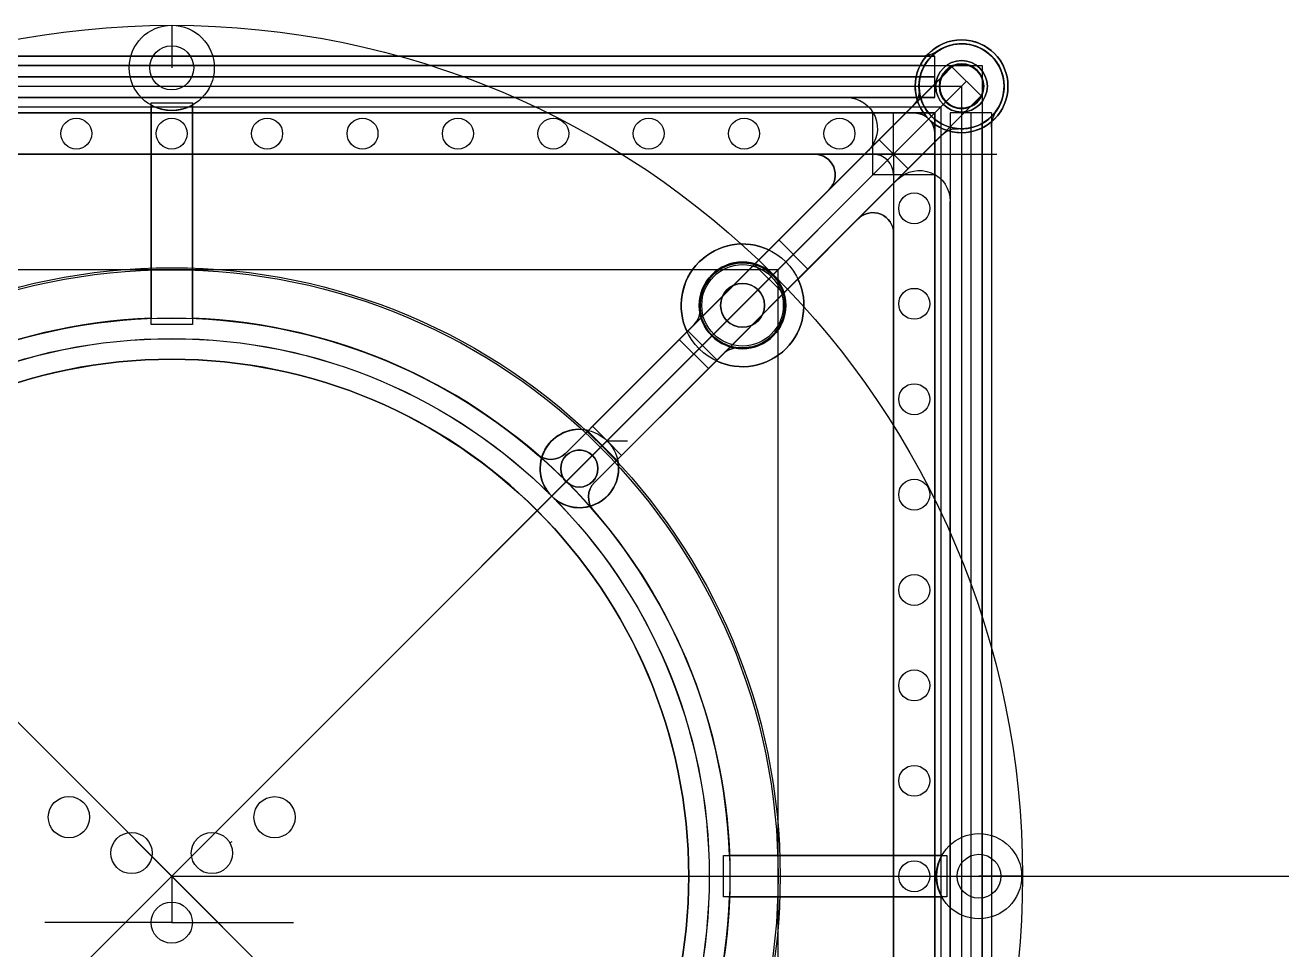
# Model space of a CAD drawing. Header units: millimetres. Extents: x -83 to 108, y -83 to 83.
# Drawn here: x -14.2 to 108.3, y -7.1 to 82.5 of the extents above; entities that cross this region are included whole.
import ezdxf

# ---------------------------------------------------------------- set-up
doc = ezdxf.new("R2010")
doc.units = ezdxf.units.MM
doc.header["$MEASUREMENT"] = 0
for name, color, linetype in [('2024.10.06 Little diffuser v11_Sketch1', 7, 'Continuous'), ('2024.10.06 Little diffuser v11_Sketch100', 7, 'Continuous'), ('2024.10.06 Little diffuser v11_Sketch101', 7, 'Continuous'), ('2024.10.06 Little diffuser v11_Sketch102', 7, 'Continuous'), ('2024.10.06 Little diffuser v11_Sketch103', 7, 'Continuous'), ('2024.10.06 Little diffuser v11_Sketch2', 7, 'Continuous'), ('2024.10.06 Little diffuser v11_Sketch3', 7, 'Continuous'), ('2024.10.06 Little diffuser v11_Sketch4', 7, 'Continuous'), ('2024.10.06 Little diffuser v11_Sketch65', 7, 'Continuous'), ('2024.10.06 Little diffuser v11_Sketch66', 7, 'Continuous'), ('2024.10.06 Little diffuser v11_Sketch67', 7, 'Continuous'), ('2024.10.06 Little diffuser v11_Sketch68', 7, 'Continuous'), ('2024.10.06 Little diffuser v11_Sketch69', 7, 'Continuous'), ('2024.10.06 Little diffuser v11_Sketch70', 7, 'Continuous'), ('2024.10.06 Little diffuser v11_Sketch71', 7, 'Continuous'), ('2024.10.06 Little diffuser v11_Sketch72', 7, 'Continuous'), ('2024.10.06 Little diffuser v11_Sketch73', 7, 'Continuous'), ('2024.10.06 Little diffuser v11_Sketch74', 7, 'Continuous'), ('2024.10.06 Little diffuser v11_Sketch75', 7, 'Continuous'), ('2024.10.06 Little diffuser v11_Sketch76', 7, 'Continuous'), ('2024.10.06 Little diffuser v11_Sketch77', 7, 'Continuous'), ('2024.10.06 Little diffuser v11_Sketch78', 7, 'Continuous'), ('2024.10.06 Little diffuser v11_Sketch79', 7, 'Continuous'), ('2024.10.06 Little diffuser v11_Sketch80', 7, 'Continuous'), ('2024.10.06 Little diffuser v11_Sketch81', 7, 'Continuous'), ('2024.10.06 Little diffuser v11_Sketch82', 7, 'Continuous'), ('2024.10.06 Little diffuser v11_Sketch83', 7, 'Continuous'), ('2024.10.06 Little diffuser v11_Sketch84', 7, 'Continuous'), ('2024.10.06 Little diffuser v11_Sketch85', 7, 'Continuous'), ('2024.10.06 Little diffuser v11_Sketch86', 7, 'Continuous'), ('2024.10.06 Little diffuser v11_Sketch87', 7, 'Continuous'), ('2024.10.06 Little diffuser v11_Sketch88', 7, 'Continuous'), ('2024.10.06 Little diffuser v11_Sketch89', 7, 'Continuous'), ('2024.10.06 Little diffuser v11_Sketch90', 7, 'Continuous'), ('2024.10.06 Little diffuser v11_Sketch91', 7, 'Continuous'), ('2024.10.06 Little diffuser v11_Sketch92', 7, 'Continuous'), ('2024.10.06 Little diffuser v11_Sketch93', 7, 'Continuous'), ('2024.10.06 Little diffuser v11_Sketch94', 7, 'Continuous'), ('2024.10.06 Little diffuser v11_Sketch95', 7, 'Continuous'), ('2024.10.06 Little diffuser v11_Sketch96', 7, 'Continuous'), ('2024.10.06 Little diffuser v11_Sketch97', 7, 'Continuous'), ('2024.10.06 Little diffuser v11_Sketch98', 7, 'Continuous'), ('2024.10.06 Little diffuser v11_Sketch99', 7, 'Continuous')]:
    doc.layers.add(name, color=color, linetype=linetype)

msp = doc.modelspace()

# ---------------------------------------------------------------- linework, layer by layer
at = {"layer": '2024.10.06 Little diffuser v11_Sketch1'}
for p, q in [((-74, 74), (74, 74)), ((74, 74), (74, -74)), ((68.59, 71.41), (40.8, 43.63)), ((71.41, 68.59), (68.59, 71.41)), ((-70, -70), (70, 70)), ((-70, 70), (70, 70)), ((70, -70), (-70, 70)), ((70, 70), (70, -70)), ((43.63, 40.8), (71.41, 68.59)), ((40.8, 43.63), (40.34, 43.16)), ((40.34, 43.16), (43.16, 40.34)), ((42.21, 42.21), (40.8, 43.63)), ((43.63, 40.8), (40.8, 43.63)), ((40.8, 43.63), (43.63, 40.8)), ((41.72, 41.72), (39.53, 39.53)), ((42.21, 42.21), (43.63, 40.8)), ((42.21, 42.21), (44.21, 42.21)), ((43.16, 40.34), (43.63, 40.8))]:
    msp.add_line(p, q, dxfattribs=at)
for centre, radius in [((0, 0), 59), ((39.53, 39.53), 3.8), ((39.53, 39.53), 1.8)]:
    msp.add_circle(centre, radius, dxfattribs=at)
msp.add_point((0, 0), dxfattribs=at)
msp.add_point((0, 0), dxfattribs=at)
at = {"layer": '2024.10.06 Little diffuser v11_Sketch100'}
for p, q in [((-72.61, 79.5), (72.61, 79.5)), ((65.43, 75.5), (-65.43, 75.5)), ((79.5, 72.61), (79.5, -72.61)), ((38.17, 41), (67.55, 70.38)), ((70.38, 67.55), (41, 38.17)), ((75.5, -65.43), (75.5, 65.43))]:
    msp.add_line(p, q, dxfattribs=at)
at = {"layer": '2024.10.06 Little diffuser v11_Sketch100', "extrusion": (0, 0, -1)}
for centre, radius in [((-76.59, 76.59), 2.12), ((0, 0), 50.13)]:
    msp.add_circle(centre, radius, dxfattribs=at)
for centre, radius, start, end in [((-76.59, 76.59), 4.12, 56.0414, 213.9586), ((-72.61, 82.5), 3, 236.0414, 270), ((-65.43, 72.5), 3, 90, 225), ((-82.5, 72.61), 3, 0, 33.9586), ((-72.5, 65.43), 3, 45, 180), ((0, 0), 54.13, 49.0869, 130.9131), ((-36.76, 42.41), 2, 225, 310.9131), ((-42.41, 36.76), 2, 319.0869, 45), ((0, 0), 54.13, 139.0869, 220.9131)]:
    msp.add_arc(centre, radius, start, end, dxfattribs=at)
at = {"layer": '2024.10.06 Little diffuser v11_Sketch100'}
msp.add_point((0, 0), dxfattribs=at)
at = {"layer": '2024.10.06 Little diffuser v11_Sketch101'}
for p, q in [((-72.61, 79.5), (72.61, 79.5)), ((65.43, 75.5), (-65.43, 75.5)), ((79.5, 72.61), (79.5, -72.61)), ((38.17, 41), (67.55, 70.38)), ((70.38, 67.55), (41, 38.17)), ((75.5, -65.43), (75.5, 65.43))]:
    msp.add_line(p, q, dxfattribs=at)
at = {"layer": '2024.10.06 Little diffuser v11_Sketch101', "extrusion": (0, 0, -1)}
for centre, radius in [((-76.59, 76.59), 2.17), ((-76.59, 76.59), 2.12), ((0, 0), 50.13)]:
    msp.add_circle(centre, radius, dxfattribs=at)
for centre, radius, start, end in [((-76.59, 76.59), 4.12, 56.0414, 213.9586), ((-72.61, 82.5), 3, 236.0414, 270), ((-65.43, 72.5), 3, 90, 225), ((-82.5, 72.61), 3, 0, 33.9586), ((-72.5, 65.43), 3, 45, 180), ((0, 0), 54.13, 49.0869, 130.9131), ((-36.76, 42.41), 2, 225, 310.9131), ((-42.41, 36.76), 2, 319.0869, 45), ((0, 0), 54.13, 139.0869, 220.9131)]:
    msp.add_arc(centre, radius, start, end, dxfattribs=at)
at = {"layer": '2024.10.06 Little diffuser v11_Sketch101'}
msp.add_point((0, 0), dxfattribs=at)
at = {"layer": '2024.10.06 Little diffuser v11_Sketch102'}
for p, q in [((-72.61, 79.5), (72.61, 79.5)), ((65.43, 75.5), (-65.43, 75.5)), ((79.5, 72.61), (79.5, -72.61)), ((38.17, 41), (67.55, 70.38)), ((70.38, 67.55), (41, 38.17)), ((75.5, -65.43), (75.5, 65.43))]:
    msp.add_line(p, q, dxfattribs=at)
at = {"layer": '2024.10.06 Little diffuser v11_Sketch102', "extrusion": (0, 0, -1)}
for centre, radius in [((-76.59, 76.59), 2.18), ((0, 0), 50.13)]:
    msp.add_circle(centre, radius, dxfattribs=at)
for centre, radius, start, end in [((-76.59, 76.59), 4.12, 56.0414, 213.9586), ((-72.61, 82.5), 3, 236.0414, 270), ((-65.43, 72.5), 3, 90, 225), ((-82.5, 72.61), 3, 0, 33.9586), ((-72.5, 65.43), 3, 45, 180), ((0, 0), 54.13, 49.0869, 130.9131), ((-36.76, 42.41), 2, 225, 310.9131), ((-42.41, 36.76), 2, 319.0869, 45), ((0, 0), 54.13, 139.0869, 220.9131)]:
    msp.add_arc(centre, radius, start, end, dxfattribs=at)
at = {"layer": '2024.10.06 Little diffuser v11_Sketch102'}
msp.add_point((0, 0), dxfattribs=at)
at = {"layer": '2024.10.06 Little diffuser v11_Sketch103'}
for p, q in [((58.8, 58.8), (-58.8, -58.8)), ((-58.8, 58.8), (58.8, -58.8)), ((58.8, 58.8), (-58.8, 58.8)), ((58.8, -58.8), (58.8, 58.8)), ((41.58, 41.58), (40.8, 40.8)), ((5.64, 3.24), (5.85, 3.36)), ((0, 0), (0, -4.5)), ((0, -4.5), (-12.29, -4.5)), ((0, -4.5), (11.82, -4.5))]:
    msp.add_line(p, q, dxfattribs=at)
for centre, radius in [((0, 0), 58.8), ((39.52, 39.52), 1.8), ((-9.97, 5.73), 2), ((9.97, 5.72), 2), ((-3.9, 2.25), 2), ((3.9, 2.25), 2), ((0, -4.5), 2)]:
    msp.add_circle(centre, radius, dxfattribs=at)
msp.add_point((0, 0), dxfattribs=at)
msp.add_point((0, 0), dxfattribs=at)
at = {"layer": '2024.10.06 Little diffuser v11_Sketch2'}
for p, q in [((74, 74, 4), (-74, 74, 4)), ((70, 74, 4), (74, 74, 4)), ((70, 70, 4), (70, 74, 4)), ((74, -74, 4), (74, 74, 4)), ((74, 74, 4), (74, 70, 4)), ((-67.17, 70, 4), (67.17, 70, 4)), ((67.17, 70, 4), (40.4, 43.23, 4)), ((74, 70, 4), (70, 70, 4)), ((43.23, 40.4, 4), (70, 67.17, 4)), ((70, 67.17, 4), (70, -67.17, 4))]:
    msp.add_line(p, q, dxfattribs=at)
msp.add_circle((39.53, 39.53, 4), 1.8, dxfattribs=at)
msp.add_arc((39.53, 39.53, 4), 3.8, 76.7569, 13.2431, dxfattribs=at)
msp.add_point((0, 0, 4), dxfattribs=at)
at = {"layer": '2024.10.06 Little diffuser v11_Sketch3'}
for p, q in [((-74, 74, 97), (74, 74, 97)), ((74, 74, 97), (74, -74, 97)), ((-70, 70, 97), (70, 70, 97)), ((70, 70, 97), (70, -70, 97))]:
    msp.add_line(p, q, dxfattribs=at)
msp.add_point((0, 0, 97), dxfattribs=at)
at = {"layer": '2024.10.06 Little diffuser v11_Sketch4'}
for p, q in [((74, 74, 101), (-74, 74, 101)), ((74, -74, 101), (74, 74, 101)), ((-70, 70, 101), (70, 70, 101)), ((70, 70, 101), (70, -70, 101))]:
    msp.add_line(p, q, dxfattribs=at)
for centre in [(-9.25, 72, 101), (0, 72, 101), (9.25, 72, 101), (18.5, 72, 101), (27.75, 72, 101), (37, 72, 101), (46.25, 72, 101), (55.5, 72, 101), (64.75, 72, 101), (72, 64.75, 101), (72, 55.5, 101), (72, 46.25, 101), (72, 37, 101), (72, 27.75, 101), (72, 18.5, 101), (72, 9.25, 101), (72, 0, 101)]:
    msp.add_circle(centre, 1.5, dxfattribs=at)
msp.add_point((0, 0, 101), dxfattribs=at)
at = {"layer": '2024.10.06 Little diffuser v11_Sketch65'}
for p, q in [((0, 82.5), (0, 80.5)), ((0, 80.5), (0, 78.38)), ((80.4, 0), (78.28, 0)), ((82.4, 0), (80.4, 0)), ((82.5, 0), (82.4, 0))]:
    msp.add_line(p, q, dxfattribs=at)
for centre, radius in [((0, 0), 82.5), ((0, 78.38), 4.13), ((0, 78.38), 2.13), ((0, 0), 54.13), ((0, 0), 52.13), ((0, 0), 50.13), ((78.28, 0), 4.13), ((78.28, 0), 2.13)]:
    msp.add_circle(centre, radius, dxfattribs=at)
msp.add_point((0, 0), dxfattribs=at)
at = {"layer": '2024.10.06 Little diffuser v11_Sketch66'}
for p, q in [((-2, 75), (2, 75)), ((-2, 53.5), (-2, 75)), ((2, 75), (2, 53.5)), ((2, 53.5), (-2, 53.5)), ((53.5, -2), (53.5, 2)), ((53.5, 2), (75.16, 2)), ((75.16, 2), (75.16, -2)), ((75.16, -2), (53.5, -2))]:
    msp.add_line(p, q, dxfattribs=at)
msp.add_point((0, 0), dxfattribs=at)
at = {"layer": '2024.10.06 Little diffuser v11_Sketch67'}
for p, q in [((-2, 74.77, 4), (-2, 54.09, 4)), ((2, 54.09, 4), (2, 74.77, 4)), ((74.67, 2, 4), (54.09, 2, 4)), ((54.09, -2, 4), (74.67, -2, 4))]:
    msp.add_line(p, q, dxfattribs=at)
for radius in [52.12, 50.13, 50.12]:
    msp.add_circle((0, 0, 4), radius, dxfattribs=at)
for centre, radius, start, end in [((0, 78.38, 4), 4.13, 240.9975, 299.0025), ((0, 0, 4), 54.13, 92.1176, 177.8824), ((0, 0, 4), 54.13, 2.1176, 87.8824), ((78.28, 0, 4), 4.12, 150.9975, 209.0025), ((0, 0, 4), 54.13, 182.1176, 267.8824), ((0, 0, 4), 54.13, 272.1176, 357.8824)]:
    msp.add_arc(centre, radius, start, end, dxfattribs=at)
msp.add_point((0, 0, 4), dxfattribs=at)
at = {"layer": '2024.10.06 Little diffuser v11_Sketch68'}
for radius in [4.13, 2.12]:
    msp.add_circle((55.35, 55.35), radius, dxfattribs=at)
msp.add_point((0, 0), dxfattribs=at)
at = {"layer": '2024.10.06 Little diffuser v11_Sketch69'}
for p, q in [((68, 74, 4), (-68, 74, 4)), ((68, 68, 4), (68, 74, 4)), ((-62.34, 70, 4), (62.34, 70, 4)), ((74, 68, 4), (68, 68, 4)), ((74, -68, 4), (74, 68, 4)), ((63.76, 66.59, 4), (56.49, 59.32, 4)), ((59.32, 56.49, 4), (66.59, 63.76, 4)), ((70, 62.34, 4), (70, -62.34, 4)), ((54.45, 57.28, 4), (53.43, 56.25, 4)), ((51.39, 54.22, 4), (40.4, 43.23, 4)), ((56.26, 53.44, 4), (57.27, 54.44, 4)), ((43.23, 40.4, 4), (54.22, 51.39, 4))]:
    msp.add_line(p, q, dxfattribs=at)
msp.add_circle((39.53, 39.53, 4), 1.8, dxfattribs=at)
for centre, radius, start, end in [((62.34, 68, 4), 2, 315, 90), ((68, 62.34, 4), 2, 0, 135), ((55.35, 55.35, 4), 4.12, 73.9606, 196.0394), ((55.35, 55.35, 4), 2.13, 115.0402, 154.9598), ((55.35, 55.35, 4), 4.13, 254.0445, 15.9555), ((55.35, 55.35, 4), 2.12, 295.4622, 334.5378), ((39.53, 39.53, 4), 3.8, 76.7569, 13.2431)]:
    msp.add_arc(centre, radius, start, end, dxfattribs=at)
msp.add_point((0, 0, 4), dxfattribs=at)
at = {"layer": '2024.10.06 Little diffuser v11_Sketch70'}
for p, q in [((68, 74, 4), (-68, 74, 4)), ((68, 68, 4), (68, 74, 4)), ((-62.34, 70, 4), (62.34, 70, 4)), ((74, 68, 4), (68, 68, 4)), ((74, -68, 4), (74, 68, 4)), ((63.76, 66.59, 4), (56.49, 59.32, 4)), ((59.32, 56.49, 4), (66.59, 63.76, 4)), ((70, 62.34, 4), (70, -62.34, 4)), ((54.45, 57.28, 4), (53.43, 56.25, 4)), ((51.39, 54.22, 4), (40.4, 43.23, 4)), ((56.26, 53.44, 4), (57.27, 54.44, 4)), ((43.23, 40.4, 4), (54.22, 51.39, 4))]:
    msp.add_line(p, q, dxfattribs=at)
msp.add_circle((39.53, 39.53, 4), 1.8, dxfattribs=at)
for centre, radius, start, end in [((62.34, 68, 4), 2, 315, 90), ((68, 62.34, 4), 2, 0, 135), ((55.35, 55.35, 4), 4.12, 73.9606, 196.0394), ((55.35, 55.35, 4), 2.13, 115.0402, 154.9598), ((55.35, 55.35, 4), 4.13, 254.0445, 15.9555), ((55.35, 55.35, 4), 2.12, 295.4622, 334.5378), ((39.53, 39.53, 4), 3.8, 76.7569, 13.2431)]:
    msp.add_arc(centre, radius, start, end, dxfattribs=at)
msp.add_point((0, 0, 4), dxfattribs=at)
at = {"layer": '2024.10.06 Little diffuser v11_Sketch71'}
for p, q in [((68, 74, 4), (-68, 74, 4)), ((68, 68, 4), (68, 74, 4)), ((-62.34, 70, 4), (62.34, 70, 4)), ((74, 68, 4), (68, 68, 4)), ((74, -68, 4), (74, 68, 4)), ((63.76, 66.59, 4), (56.49, 59.32, 4)), ((59.32, 56.49, 4), (66.59, 63.76, 4)), ((70, 62.34, 4), (70, -62.34, 4)), ((54.45, 57.28, 4), (53.43, 56.25, 4)), ((51.39, 54.22, 4), (40.4, 43.23, 4)), ((56.26, 53.44, 4), (57.27, 54.44, 4)), ((43.23, 40.4, 4), (54.22, 51.39, 4))]:
    msp.add_line(p, q, dxfattribs=at)
for centre, radius in [((55.35, 55.35, 4), 5.95), ((55.35, 55.35, 4), 3.95), ((39.53, 39.53, 4), 1.8)]:
    msp.add_circle(centre, radius, dxfattribs=at)
for centre, radius, start, end in [((62.34, 68, 4), 2, 315, 90), ((68, 62.34, 4), 2, 0, 135), ((55.35, 55.35, 4), 4.12, 73.9606, 196.0394), ((55.35, 55.35, 4), 2.13, 115.0402, 154.9598), ((55.35, 55.35, 4), 4.13, 254.0445, 15.9555), ((55.35, 55.35, 4), 2.12, 295.4622, 334.5378), ((39.53, 39.53, 4), 3.8, 76.7569, 13.2431)]:
    msp.add_arc(centre, radius, start, end, dxfattribs=at)
msp.add_point((0, 0, 4), dxfattribs=at)
at = {"layer": '2024.10.06 Little diffuser v11_Sketch72'}
for p, q in [((68, 74, 4), (-68, 74, 4)), ((68, 68, 4), (68, 74, 4)), ((-62.34, 70, 4), (62.34, 70, 4)), ((74, 68, 4), (68, 68, 4)), ((74, -68, 4), (74, 68, 4)), ((63.76, 66.59, 4), (57.9, 60.73, 4)), ((60.73, 57.9, 4), (66.59, 63.76, 4)), ((70, 62.34, 4), (70, -62.34, 4)), ((54.45, 57.28, 4), (53.43, 56.25, 4)), ((56.26, 53.44, 4), (57.27, 54.44, 4)), ((49.98, 52.8, 4), (40.4, 43.23, 4)), ((43.23, 40.4, 4), (52.81, 49.98, 4))]:
    msp.add_line(p, q, dxfattribs=at)
for centre, radius in [((55.35, 55.35, 4), 4.2), ((55.35, 55.35, 4), 3.95), ((39.53, 39.53, 4), 1.8)]:
    msp.add_circle(centre, radius, dxfattribs=at)
for centre, radius, start, end in [((62.34, 68, 4), 2, 315, 90), ((68, 62.34, 4), 2, 0, 135), ((55.35, 55.35, 4), 5.95, 64.6145, 205.3855), ((55.35, 55.35, 4), 5.95, 244.6686, 25.3314), ((55.35, 55.35, 4), 2.13, 115.0402, 154.9598), ((55.35, 55.35, 4), 2.12, 295.4622, 334.5378), ((39.53, 39.53, 4), 3.8, 76.7569, 13.2431)]:
    msp.add_arc(centre, radius, start, end, dxfattribs=at)
msp.add_point((0, 0, 4), dxfattribs=at)
at = {"layer": '2024.10.06 Little diffuser v11_Sketch73'}
for p, q in [((68, 74, 4), (-68, 74, 4)), ((68, 68, 4), (68, 74, 4)), ((-62.34, 70, 4), (62.34, 70, 4)), ((74, 68, 4), (68, 68, 4)), ((74, -68, 4), (74, 68, 4)), ((63.76, 66.59, 4), (57.9, 60.73, 4)), ((60.73, 57.9, 4), (66.59, 63.76, 4)), ((70, 62.34, 4), (70, -62.34, 4)), ((49.98, 52.8, 4), (40.4, 43.23, 4)), ((43.23, 40.4, 4), (52.81, 49.98, 4))]:
    msp.add_line(p, q, dxfattribs=at)
for centre, radius in [((55.35, 55.35, 4), 4.2), ((39.53, 39.53, 4), 1.8)]:
    msp.add_circle(centre, radius, dxfattribs=at)
for centre, radius, start, end in [((62.34, 68, 4), 2, 315, 90), ((68, 62.34, 4), 2, 0, 135), ((55.35, 55.35, 4), 5.95, 64.6145, 205.3855), ((55.35, 55.35, 4), 5.95, 244.6686, 25.3314), ((39.53, 39.53, 4), 3.8, 76.7569, 13.2431)]:
    msp.add_arc(centre, radius, start, end, dxfattribs=at)
msp.add_point((0, 0, 4), dxfattribs=at)
at = {"layer": '2024.10.06 Little diffuser v11_Sketch74'}
for p, q in [((68, 74, 4), (-68, 74, 4)), ((68, 68, 4), (68, 74, 4)), ((-62.34, 70, 4), (62.34, 70, 4)), ((74, 68, 4), (68, 68, 4)), ((74, -68, 4), (74, 68, 4)), ((63.76, 66.59, 4), (57.9, 60.73, 4)), ((60.73, 57.9, 4), (66.59, 63.76, 4)), ((70, 62.34, 4), (70, -62.34, 4)), ((49.98, 52.8, 4), (40.4, 43.23, 4)), ((43.23, 40.4, 4), (52.81, 49.98, 4))]:
    msp.add_line(p, q, dxfattribs=at)
for centre, radius in [((55.35, 55.35, 4), 4.2), ((39.53, 39.53, 4), 1.8)]:
    msp.add_circle(centre, radius, dxfattribs=at)
for centre, radius, start, end in [((62.34, 68, 4), 2, 315, 90), ((68, 62.34, 4), 2, 0, 135), ((55.35, 55.35, 4), 5.95, 64.6145, 205.3855), ((55.35, 55.35, 4), 5.95, 244.6686, 25.3314), ((39.53, 39.53, 4), 3.8, 76.7569, 13.2431)]:
    msp.add_arc(centre, radius, start, end, dxfattribs=at)
msp.add_point((0, 0, 4), dxfattribs=at)
at = {"layer": '2024.10.06 Little diffuser v11_Sketch75'}
for p, q in [((68, 74, 4), (-68, 74, 4)), ((68, 68, 4), (68, 74, 4)), ((-62.34, 70, 4), (62.34, 70, 4)), ((74, 68, 4), (68, 68, 4)), ((74, -68, 4), (74, 68, 4)), ((63.76, 66.59, 4), (57.9, 60.73, 4)), ((60.73, 57.9, 4), (66.59, 63.76, 4)), ((70, 62.34, 4), (70, -62.34, 4)), ((49.98, 52.8, 4), (40.4, 43.23, 4)), ((43.23, 40.4, 4), (52.81, 49.98, 4))]:
    msp.add_line(p, q, dxfattribs=at)
for centre, radius in [((55.35, 55.35, 4), 4.2), ((39.53, 39.53, 4), 1.8)]:
    msp.add_circle(centre, radius, dxfattribs=at)
for centre, radius, start, end in [((62.34, 68, 4), 2, 315, 90), ((68, 62.34, 4), 2, 0, 135), ((55.35, 55.35, 4), 5.95, 64.6145, 205.3855), ((55.35, 55.35, 4), 5.95, 244.6686, 25.3314), ((39.53, 39.53, 4), 3.8, 76.7569, 13.2431)]:
    msp.add_arc(centre, radius, start, end, dxfattribs=at)
msp.add_point((0, 0, 4), dxfattribs=at)
at = {"layer": '2024.10.06 Little diffuser v11_Sketch76'}
for p, q in [((68, 74, 4), (-68, 74, 4)), ((68, 68, 4), (68, 74, 4)), ((-62.34, 70, 4), (62.34, 70, 4)), ((74, 68, 4), (68, 68, 4)), ((74, -68, 4), (74, 68, 4)), ((63.76, 66.59, 4), (57.9, 60.73, 4)), ((60.73, 57.9, 4), (66.59, 63.76, 4)), ((70, 62.34, 4), (70, -62.34, 4)), ((49.98, 52.8, 4), (40.4, 43.23, 4)), ((43.23, 40.4, 4), (52.81, 49.98, 4))]:
    msp.add_line(p, q, dxfattribs=at)
for centre, radius in [((55.35, 55.35, 4), 4.2), ((39.53, 39.53, 4), 1.8)]:
    msp.add_circle(centre, radius, dxfattribs=at)
for centre, radius, start, end in [((62.34, 68, 4), 2, 315, 90), ((68, 62.34, 4), 2, 0, 135), ((55.35, 55.35, 4), 5.95, 64.6145, 205.3855), ((55.35, 55.35, 4), 5.95, 244.6686, 25.3314), ((39.53, 39.53, 4), 3.8, 76.7569, 13.2431)]:
    msp.add_arc(centre, radius, start, end, dxfattribs=at)
msp.add_point((0, 0, 4), dxfattribs=at)
at = {"layer": '2024.10.06 Little diffuser v11_Sketch77'}
for p, q in [((68.59, 71.41), (75.66, 78.49)), ((68.59, 71.41), (75.66, 78.49)), ((75.66, 78.49), (78.49, 75.66)), ((70, 70), (77.07, 77.07)), ((70, 70), (74.82, 74.82)), ((71.41, 68.59), (78.49, 75.66)), ((78.49, 75.66), (71.41, 68.59)), ((-72, 74), (72, 74)), ((71.41, 68.59), (68.59, 71.41)), ((74, 72), (74, -72)), ((62.34, 70), (-62.34, 70)), ((70, 70), (80, 70)), ((57.9, 60.73), (63.76, 66.59)), ((66.59, 63.76), (60.73, 57.9)), ((70, -62.34), (70, 62.34)), ((40.4, 43.23), (49.98, 52.8)), ((52.81, 49.98), (43.23, 40.4))]:
    msp.add_line(p, q, dxfattribs=at)
at = {"layer": '2024.10.06 Little diffuser v11_Sketch77', "extrusion": (0, 0, -1)}
for centre, radius in [((-76.59, 76.59), 4.5), ((-76.59, 76.59), 2.5), ((-55.35, 55.35), 4.2), ((-39.53, 39.53), 1.8)]:
    msp.add_circle(centre, radius, dxfattribs=at)
for centre, radius, start, end in [((-72, 72), 2, 90, 180), ((-62.34, 68), 2, 90, 225), ((-68, 62.34), 2, 45, 180), ((-55.35, 55.35), 5.95, 334.6145, 115.3855), ((-55.35, 55.35), 5.95, 154.6686, 295.3314), ((-39.53, 39.53), 3.8, 166.7569, 103.2431)]:
    msp.add_arc(centre, radius, start, end, dxfattribs=at)
at = {"layer": '2024.10.06 Little diffuser v11_Sketch77'}
msp.add_point((0, 0), dxfattribs=at)
at = {"layer": '2024.10.06 Little diffuser v11_Sketch78'}
for p, q in [((68.59, 71.41, 101), (75.66, 78.49, 101)), ((75.66, 78.49, 101), (68.59, 71.41, 101)), ((78.49, 75.66, 101), (75.66, 78.49, 101)), ((70, 70, 101), (77.07, 77.07, 101)), ((70, 70, 101), (76.59, 76.59, 101)), ((71.41, 68.59, 101), (78.49, 75.66, 101)), ((71.41, 68.59, 101), (78.49, 75.66, 101)), ((72, 74, 101), (-72, 74, 101)), ((68.59, 71.41, 101), (71.41, 68.59, 101)), ((74, -72, 101), (74, 72, 101)), ((-68, 70, 101), (68, 70, 101)), ((70, 70, 101), (60, 70, 101)), ((70, 68, 101), (70, -68, 101))]:
    msp.add_line(p, q, dxfattribs=at)
for centre, radius in [((76.59, 76.59, 101), 4.5), ((76.59, 76.59, 101), 2.5), ((-9.25, 72, 101), 1.5), ((0, 72, 101), 1.5), ((9.25, 72, 101), 1.5), ((18.5, 72, 101), 1.5), ((27.75, 72, 101), 1.5), ((37, 72, 101), 1.5), ((46.25, 72, 101), 1.5), ((55.5, 72, 101), 1.5), ((64.75, 72, 101), 1.5), ((72, 64.75, 101), 1.5), ((72, 55.5, 101), 1.5), ((72, 46.25, 101), 1.5), ((72, 37, 101), 1.5), ((72, 27.75, 101), 1.5), ((72, 18.5, 101), 1.5), ((72, 9.25, 101), 1.5), ((72, 0, 101), 1.5)]:
    msp.add_circle(centre, radius, dxfattribs=at)
for centre in [(72, 72, 101), (68, 68, 101)]:
    msp.add_arc(centre, 2, 0, 90, dxfattribs=at)
msp.add_point((0, 0, 101), dxfattribs=at)
at = {"layer": '2024.10.06 Little diffuser v11_Sketch79'}
for p, q in [((38.17, 41), (50.66, 53.49)), ((53.49, 50.66), (41, 38.17))]:
    msp.add_line(p, q, dxfattribs=at)
at = {"layer": '2024.10.06 Little diffuser v11_Sketch79', "extrusion": (0, 0, -1)}
for centre, radius in [((-55.35, 55.35), 2.13), ((0, 0), 50.13)]:
    msp.add_circle(centre, radius, dxfattribs=at)
for centre, radius, start, end in [((-55.35, 55.35), 4.12, 355.7728, 274.2272), ((0, 0), 54.12, 49.0869, 130.9131), ((-49.24, 54.9), 2, 175.7728, 225), ((-54.9, 49.24), 2, 45, 94.2272), ((-36.76, 42.41), 2, 225, 310.9131), ((-42.41, 36.76), 2, 319.0869, 45), ((0, 0), 54.13, 139.0869, 220.9131)]:
    msp.add_arc(centre, radius, start, end, dxfattribs=at)
at = {"layer": '2024.10.06 Little diffuser v11_Sketch79'}
msp.add_point((0, 0), dxfattribs=at)
at = {"layer": '2024.10.06 Little diffuser v11_Sketch80'}
msp.add_point((0, 0, 4), dxfattribs=at)
at = {"layer": '2024.10.06 Little diffuser v11_Sketch81'}
msp.add_point((0, 0, 4), dxfattribs=at)
at = {"layer": '2024.10.06 Little diffuser v11_Sketch82'}
msp.add_point((0, 0, 4), dxfattribs=at)
at = {"layer": '2024.10.06 Little diffuser v11_Sketch83'}
for p, q in [((68.59, 71.41), (75.18, 78)), ((70, 70), (76.59, 76.59)), ((71.41, 68.59), (78, 75.18)), ((68.59, 71.41), (53.94, 56.77)), ((70, 70), (55.35, 55.35)), ((70, 70), (79.32, 70)), ((71.41, 68.59), (56.77, 53.94)), ((38.17, 41), (50.66, 53.49)), ((53.49, 50.66), (41, 38.17))]:
    msp.add_line(p, q, dxfattribs=at)
at = {"layer": '2024.10.06 Little diffuser v11_Sketch83', "extrusion": (0, 0, -1)}
for centre, radius in [((-76.59, 76.59), 4.12), ((-76.59, 76.59), 2.12), ((-55.35, 55.35), 2.13), ((0, 0), 50.13)]:
    msp.add_circle(centre, radius, dxfattribs=at)
for centre, radius, start, end in [((-55.35, 55.35), 4.12, 355.7728, 274.2272), ((0, 0), 54.13, 49.0869, 130.9131), ((-49.24, 54.9), 2, 175.7728, 225), ((-54.9, 49.24), 2, 45, 94.2272), ((-36.76, 42.41), 2, 225, 310.9131), ((-42.41, 36.76), 2, 319.0869, 45), ((0, 0), 54.12, 139.0869, 220.9131)]:
    msp.add_arc(centre, radius, start, end, dxfattribs=at)
at = {"layer": '2024.10.06 Little diffuser v11_Sketch83'}
msp.add_point((0, 0), dxfattribs=at)
at = {"layer": '2024.10.06 Little diffuser v11_Sketch84'}
msp.add_point((0, 0, 4), dxfattribs=at)
at = {"layer": '2024.10.06 Little diffuser v11_Sketch85'}
for p, q in [((72.62, 75.45, 4), (56.49, 59.32, 4)), ((59.32, 56.49, 4), (75.45, 72.62, 4)), ((50.66, 53.49, 4), (38.17, 41, 4)), ((41, 38.17, 4), (53.49, 50.66, 4))]:
    msp.add_line(p, q, dxfattribs=at)
for centre, radius in [((76.59, 76.59, 4), 4.12), ((76.59, 76.59, 4), 2.12), ((55.35, 55.35, 4), 2.13)]:
    msp.add_circle(centre, radius, dxfattribs=at)
for centre, radius, start, end in [((76.59, 76.59, 4), 4.12, 254.0025, 195.9975), ((55.35, 55.35, 4), 4.12, 74.0025, 184.2272), ((55.35, 55.35, 4), 4.12, 265.7728, 15.9975), ((49.24, 54.9, 4), 2, 315, 4.2272), ((54.9, 49.24, 4), 2, 85.7728, 135), ((36.76, 42.41, 4), 2, 229.0869, 315), ((0, 0, 4), 54.13, 40.9131, 49.0869), ((42.41, 36.76, 4), 2, 135, 220.9131)]:
    msp.add_arc(centre, radius, start, end, dxfattribs=at)
msp.add_point((0, 0, 4), dxfattribs=at)
at = {"layer": '2024.10.06 Little diffuser v11_Sketch86'}
msp.add_point((0, 0, 4), dxfattribs=at)
at = {"layer": '2024.10.06 Little diffuser v11_Sketch87'}
msp.add_point((0, 0, 4), dxfattribs=at)
at = {"layer": '2024.10.06 Little diffuser v11_Sketch88'}
msp.add_point((0, 0, 4), dxfattribs=at)
at = {"layer": '2024.10.06 Little diffuser v11_Sketch89'}
for p, q in [((72.62, 75.45, 4), (56.49, 59.32, 4)), ((59.32, 56.49, 4), (75.45, 72.62, 4)), ((50.66, 53.49, 4), (38.17, 41, 4)), ((41, 38.17, 4), (53.49, 50.66, 4))]:
    msp.add_line(p, q, dxfattribs=at)
msp.add_circle((55.35, 55.35, 4), 2.13, dxfattribs=at)
for centre, radius, start, end in [((76.59, 76.59, 4), 4.12, 195.9975, 254.0025), ((55.35, 55.35, 4), 4.12, 74.0025, 184.2272), ((55.35, 55.35, 4), 4.12, 265.7728, 15.9975), ((49.24, 54.9, 4), 2, 315, 4.2272), ((54.9, 49.24, 4), 2, 85.7728, 135), ((36.76, 42.41, 4), 2, 229.0869, 315), ((0, 0, 4), 54.13, 40.9131, 49.0869), ((42.41, 36.76, 4), 2, 135, 220.9131)]:
    msp.add_arc(centre, radius, start, end, dxfattribs=at)
msp.add_point((0, 0, 4), dxfattribs=at)
at = {"layer": '2024.10.06 Little diffuser v11_Sketch90'}
msp.add_point((0, 0, 4), dxfattribs=at)
at = {"layer": '2024.10.06 Little diffuser v11_Sketch91'}
msp.add_point((0, 0, 4), dxfattribs=at)
at = {"layer": '2024.10.06 Little diffuser v11_Sketch92'}
for p, q in [((72.62, 75.45, 4), (56.49, 59.32, 4)), ((59.32, 56.49, 4), (75.45, 72.62, 4)), ((56.49, 59.32, 4), (50.05, 52.88, 4)), ((59.32, 56.49, 4), (56.49, 59.32, 4)), ((52.88, 50.05, 4), (59.32, 56.49, 4)), ((50.66, 53.49, 4), (38.17, 41, 4)), ((50.05, 52.88, 4), (52.88, 50.05, 4)), ((41, 38.17, 4), (53.49, 50.66, 4))]:
    msp.add_line(p, q, dxfattribs=at)
for centre, radius, start, end in [((76.59, 76.59, 4), 4.12, 195.9975, 254.0025), ((55.35, 55.35, 4), 4.12, 74.0025, 184.2272), ((55.35, 55.35, 4), 4.12, 265.7728, 15.9975), ((49.24, 54.9, 4), 2, 315, 4.2272), ((54.9, 49.24, 4), 2, 85.7728, 135), ((36.76, 42.41, 4), 2, 229.0869, 315), ((0, 0, 4), 54.13, 40.9131, 49.0869), ((42.41, 36.76, 4), 2, 135, 220.9131)]:
    msp.add_arc(centre, radius, start, end, dxfattribs=at)
msp.add_point((0, 0, 4), dxfattribs=at)
at = {"layer": '2024.10.06 Little diffuser v11_Sketch93'}
for p, q in [((-78.59, 78.59), (78.59, 78.59)), ((78.59, 78.59), (78.59, -78.59)), ((0, 0), (-76.59, 76.59)), ((-76.59, 76.59), (76.59, 76.59)), ((0, 0), (76.59, 76.59)), ((76.59, 76.59), (76.59, -76.59)), ((-74.59, 74.59), (74.59, 74.59)), ((74.59, 74.59), (74.59, -74.59)), ((0, 0), (-76.59, -76.59)), ((0, 0), (108.31, 0)), ((0, 0), (76.59, -76.59))]:
    msp.add_line(p, q, dxfattribs=at)
for radius in [4.13, 2.13]:
    msp.add_circle((76.59, 76.59), radius, dxfattribs=at)
msp.add_point((0, 0), dxfattribs=at)
at = {"layer": '2024.10.06 Little diffuser v11_Sketch94'}
for p, q in [((72.98, 78.59, 4), (-72.98, 78.59, 4)), ((-72.98, 74.59, 4), (72.98, 74.59, 4)), ((74.59, 72.98, 4), (74.59, -72.98, 4)), ((78.59, -72.98, 4), (78.59, 72.98, 4))]:
    msp.add_line(p, q, dxfattribs=at)
for radius in [4.12, 2.13]:
    msp.add_circle((76.59, 76.59, 4), radius, dxfattribs=at)
for start, end in [(299.0025, 150.9975), (209.0025, 240.9975)]:
    msp.add_arc((76.59, 76.59, 4), 4.12, start, end, dxfattribs=at)
msp.add_point((0, 0, 4), dxfattribs=at)
at = {"layer": '2024.10.06 Little diffuser v11_Sketch95'}
for p, q in [((71.17, 74), (72.33, 75.15)), ((-71.17, 74), (71.17, 74)), ((75.15, 72.33), (74, 71.17)), ((74, 71.17), (74, -71.17)), ((62.34, 70), (-62.34, 70)), ((57.9, 60.73), (63.76, 66.59)), ((66.59, 63.76), (60.73, 57.9)), ((70, -62.34), (70, 62.34)), ((40.4, 43.23), (49.98, 52.8)), ((52.81, 49.98), (43.23, 40.4))]:
    msp.add_line(p, q, dxfattribs=at)
at = {"layer": '2024.10.06 Little diffuser v11_Sketch95', "extrusion": (0, 0, -1)}
for centre, radius in [((-76.59, 76.59), 2.5), ((-55.35, 55.35), 4.2), ((-55.35, 55.35), 4.2), ((-39.53, 39.53), 1.8)]:
    msp.add_circle(centre, radius, dxfattribs=at)
for centre, radius, start, end in [((-76.59, 76.59), 4.5, 341.3878, 288.6122), ((-62.34, 68), 2, 90, 225), ((-68, 62.34), 2, 45, 180), ((-55.35, 55.35), 5.95, 334.6145, 115.3855), ((-55.35, 55.35), 5.95, 154.6686, 295.3314), ((-39.53, 39.53), 3.8, 166.7569, 103.2431)]:
    msp.add_arc(centre, radius, start, end, dxfattribs=at)
at = {"layer": '2024.10.06 Little diffuser v11_Sketch95'}
msp.add_point((0, 0), dxfattribs=at)
at = {"layer": '2024.10.06 Little diffuser v11_Sketch96'}
for p, q in [((71.17, 74), (72.33, 75.15)), ((-71.17, 74), (71.17, 74)), ((75.15, 72.33), (74, 71.17)), ((74, 71.17), (74, -71.17)), ((62.34, 70), (-62.34, 70)), ((57.9, 60.73), (63.76, 66.59)), ((66.59, 63.76), (60.73, 57.9)), ((58.86, 61.69), (49.22, 52.05)), ((61.69, 58.86), (58.86, 61.69)), ((70, -62.34), (70, 62.34)), ((52.05, 49.22), (61.69, 58.86)), ((40.4, 43.23), (49.98, 52.8)), ((49.22, 52.05), (52.05, 49.22)), ((52.81, 49.98), (43.23, 40.4))]:
    msp.add_line(p, q, dxfattribs=at)
at = {"layer": '2024.10.06 Little diffuser v11_Sketch96', "extrusion": (0, 0, -1)}
for centre, radius in [((-76.59, 76.59), 2.5), ((-39.53, 39.53), 1.8)]:
    msp.add_circle(centre, radius, dxfattribs=at)
for centre, radius, start, end in [((-76.59, 76.59), 4.5, 341.3878, 288.6122), ((-62.34, 68), 2, 90, 225), ((-68, 62.34), 2, 45, 180), ((-55.35, 55.35), 5.95, 334.6145, 115.3855), ((-55.35, 55.35), 5.95, 154.6686, 295.3314), ((-39.53, 39.53), 3.8, 166.7569, 103.2431)]:
    msp.add_arc(centre, radius, start, end, dxfattribs=at)
at = {"layer": '2024.10.06 Little diffuser v11_Sketch96'}
msp.add_point((0, 0), dxfattribs=at)
at = {"layer": '2024.10.06 Little diffuser v11_Sketch97'}
for p, q in [((74, 79.5), (-74, 79.5)), ((74, 75.5), (74, 79.5)), ((74, 77.5), (-74, 77.5)), ((74, 75.5), (-74, 75.5)), ((38.17, 41), (71.9, 74.72)), ((79.5, 74), (75.5, 74)), ((75.5, 74), (75.5, -74)), ((77.5, 74), (77.5, -74)), ((79.5, 74), (79.5, -74)), ((74.72, 71.9), (41, 38.17))]:
    msp.add_line(p, q, dxfattribs=at)
at = {"layer": '2024.10.06 Little diffuser v11_Sketch97', "extrusion": (0, 0, -1)}
for centre, radius in [((-76.59, 76.59), 2.12), ((0, 0), 50.13)]:
    msp.add_circle(centre, radius, dxfattribs=at)
for centre, radius, start, end in [((-76.59, 76.59), 4.12, 355.7728, 274.2272), ((-70.48, 76.14), 2, 175.7728, 225), ((-76.14, 70.48), 2, 45, 94.2272), ((0, 0), 54.12, 49.0869, 130.9131), ((-36.76, 42.41), 2, 225, 310.9131), ((-42.41, 36.76), 2, 319.0869, 45), ((0, 0), 54.13, 139.0869, 220.9131)]:
    msp.add_arc(centre, radius, start, end, dxfattribs=at)
at = {"layer": '2024.10.06 Little diffuser v11_Sketch97'}
msp.add_point((0, 0), dxfattribs=at)
at = {"layer": '2024.10.06 Little diffuser v11_Sketch98'}
for p, q in [((-74, 79.5, 60), (74, 79.5, 60)), ((74, 75.5, 60), (74, 79.5, 60)), ((-74, 77.5, 60), (74, 77.5, 60)), ((-74, 75.5, 60), (74, 75.5, 60)), ((75.5, 74, 60), (75.5, -74, 60)), ((79.5, 74, 60), (75.5, 74, 60)), ((77.5, 74, 60), (77.5, -74, 60)), ((79.5, 74, 60), (79.5, -74, 60))]:
    msp.add_line(p, q, dxfattribs=at)
msp.add_point((0, 0, 60), dxfattribs=at)
at = {"layer": '2024.10.06 Little diffuser v11_Sketch99'}
msp.add_point((0, 0, 60), dxfattribs=at)

doc.saveas('drawing.dxf')
